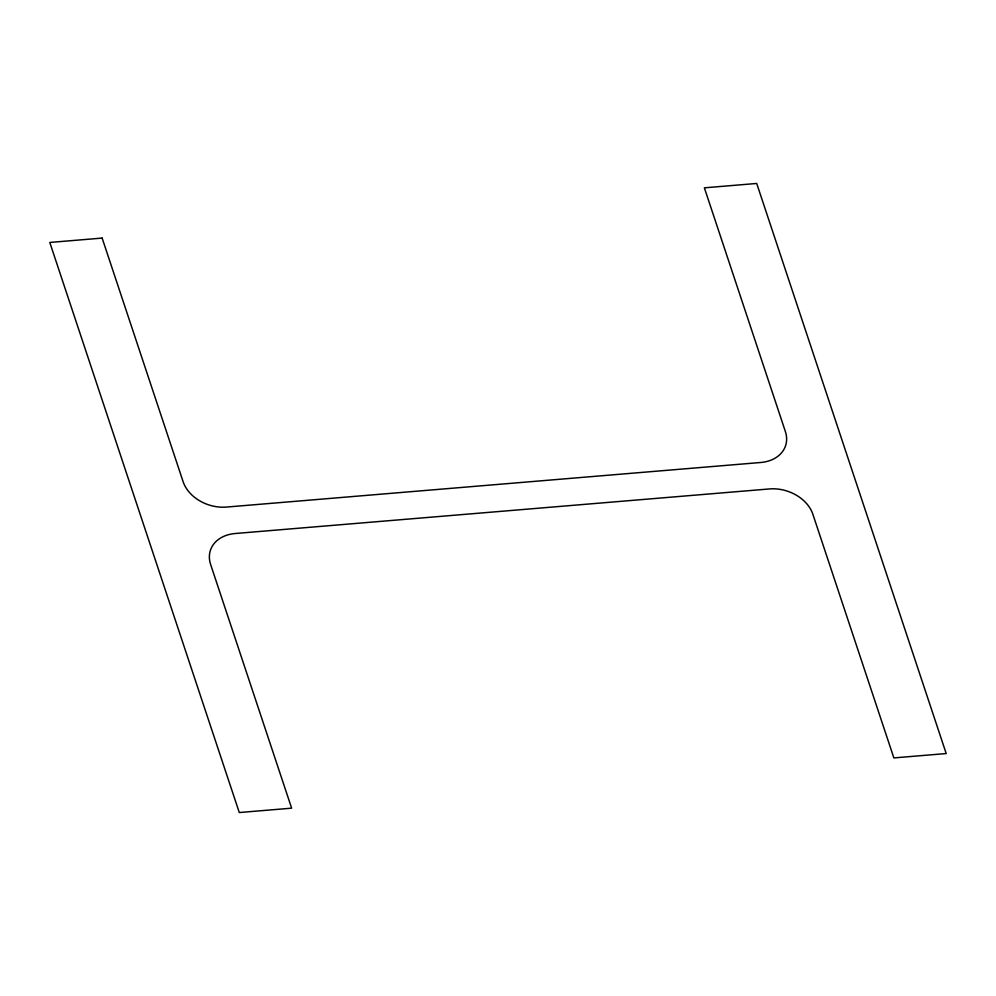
<?xml version="1.0" encoding="UTF-8"?>
<svg xmlns="http://www.w3.org/2000/svg" width="996" height="996" viewBox="0 0 996 996"><rect width="100%" height="100%" fill="white"/><g stroke="black" fill="none" stroke-linecap="round" stroke-linejoin="round"><path stroke-width="1.49" d="M102.14 238.081L49.8 242.451L239.289 812.537L291.629 808.167L210.629 564.483A36.03 27.278 18.5 0 1 235.268 533.507L769.522 488.936A36.03 27.278 18.5 0 1 812.861 514.235L893.86 757.919L946.2 753.549L756.711 183.463L704.371 187.833L785.371 431.517A36.03 27.278 18.5 0 1 760.732 462.493L226.478 507.064A36.03 27.278 18.5 0 1 183.139 481.765L102.14 238.081"/></g></svg>
